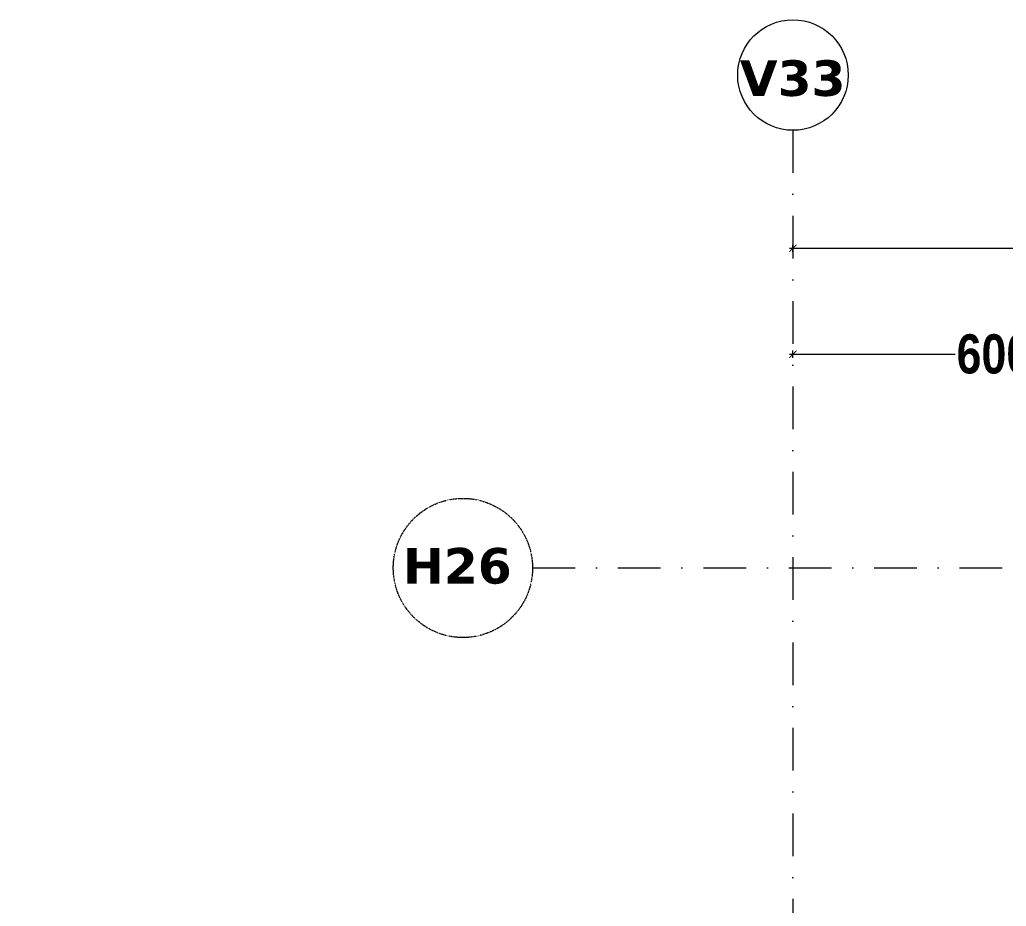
# Model space of a CAD drawing. Header units: millimetres. Extents: x -3092155 to 4513934, y -12317808 to 1850003.
# Drawn here: x -467383 to -453517, y -5668406 to -5655945 of the extents above; entities that cross this region are included whole.
import ezdxf

# ---------------------------------------------------------------- set-up
doc = ezdxf.new("R2010")
doc.units = ezdxf.units.MM
doc.header["$LTSCALE"] = 2
doc.header["$MEASUREMENT"] = 0
doc.header["$PDMODE"] = 34
doc.header["$PDSIZE"] = 500
doc.linetypes.add('DASHDOT', pattern=[1, 0.5, -0.25, 0, -0.25])
for name, color, linetype, lineweight in [('D DIM', 250, 'Continuous', 9), ('GRID', 251, 'DASHDOT', 5), ('ST TEXT', 251, 'DASHDOT', 5)]:
    doc.layers.add(name, color=color, linetype=linetype, lineweight=lineweight)
doc.styles.add('COLOUMNN DIM', font='ARIALNB.TTF', dxfattribs={"height": 550})
doc.styles.add('INNER DIM', font='ARIALNB.TTF', dxfattribs={"height": 250})
doc.styles.add('style2', font='verdana.ttf')
doc.dimstyles.new('external final', dxfattribs={"dimscale": 0, "dimtxt": 250, "dimasz": 100, "dimexe": 50, "dimexo": 50, "dimgap": 50, "dimtad": 0, "dimdec": 0, "dimzin": 0, "dimdsep": 46, "dimtxsty": 'INNER DIM', "dimblk": 'ARCHTICK', "dimcen": 100, "dimdle": 50, "dimclrd": 256, "dimclre": 256, "dimclrt": 256, "dimadec": 0, "dimazin": 0, "dimtfac": 1, "dimtdec": 0, "dimtix": 1, "dimtmove": 1, "dimatfit": 3, "dimfxl": 50, "dimfxlon": 1, "dimtolj": 1, "dimtzin": 0, "dimlwd": -1, "dimlwe": -1, "dimarcsym": 1})
doc.dimstyles.new('INNER DIM', dxfattribs={"dimscale": 0, "dimtxt": 250, "dimasz": 100, "dimexe": 50, "dimexo": 50, "dimgap": 50, "dimtad": 0, "dimdec": 0, "dimzin": 0, "dimdsep": 46, "dimtxsty": 'INNER DIM', "dimblk": 'ARCHTICK', "dimcen": 100, "dimdle": 50, "dimclrd": 256, "dimclre": 256, "dimclrt": 256, "dimadec": 0, "dimazin": 0, "dimtfac": 1, "dimtdec": 0, "dimtix": 1, "dimtmove": 2, "dimatfit": 3, "dimfxl": 50, "dimfxlon": 1, "dimtolj": 1, "dimtzin": 0, "dimlwd": -1, "dimlwe": -1, "dimarcsym": 1})

# ---------------------------------------------------------------- blocks, each defined once
blk = doc.blocks.new('_ArchTick')
at = {"color": 0, "linetype": 'ByBlock', "const_width": 0.15}
blk.add_lwpolyline([(-0.5, -0.5), (0.5, 0.5)], dxfattribs=at)
blk = doc.blocks.new('*D783')
at = {"layer": 'D DIM', "ltscale": 100, "transparency": 16777216}
for p, q in [((-1133022, -5663426), (-1133072, -5663426)), ((-1133022, -5663376), (-1133022, -5663676)), ((-1132972, -5663626), (-1133072, -5663626))]:
    blk.add_line(p, q, dxfattribs=at)
at = {"layer": 'Defpoints', "color": 0, "lineweight": 50, "ltscale": 100, "transparency": 16777216}
for p in [(-1133022, -5663426), (-1133022, -5663626), (-407785, -5663626)]:
    blk.add_point(p, dxfattribs=at)
at = {"layer": 'D DIM', "ltscale": 100, "transparency": 16777216, "xscale": 100, "yscale": 100, "zscale": 100}
for p, rotation in [((-1133022, -5663426), 90), ((-1133022, -5663626), 270)]:
    blk.add_blockref('_ArchTick', p, dxfattribs=dict(at, rotation=rotation))
at = {"layer": 'D DIM', "ltscale": 100, "transparency": 16777216, "insert": (-1133271, -5663895), "char_height": 250, "attachment_point": 5, "rotation": 90, "style": 'INNER DIM'}
blk.add_mtext('\\A1;200', dxfattribs=at)
blk = doc.blocks.new('*D950')
at = {"layer": 'D DIM', "ltscale": 100, "transparency": 16777216}
for p, q in [((-456565, -5660646), (-454237, -5660646)), ((-456515, -5660696), (-456515, -5660596)), ((-450465, -5660646), (-452793, -5660646)), ((-450515, -5660696), (-450515, -5660596))]:
    blk.add_line(p, q, dxfattribs=at)
at = {"layer": 'Defpoints', "color": 0, "lineweight": 50, "ltscale": 100, "transparency": 16777216}
for p in [(-450515, -5660646), (-450515, -5661778), (-456515, -5662099)]:
    blk.add_point(p, dxfattribs=at)
at = {"layer": 'D DIM', "ltscale": 100, "transparency": 16777216, "xscale": 100, "yscale": 100, "zscale": 100, "rotation": 180}
blk.add_blockref('_ArchTick', (-456515, -5660646), dxfattribs=at)
at = {"layer": 'D DIM', "ltscale": 100, "transparency": 16777216, "xscale": 100, "yscale": 100, "zscale": 100}
blk.add_blockref('_ArchTick', (-450515, -5660646), dxfattribs=at)
at = {"layer": 'D DIM', "ltscale": 100, "transparency": 16777216, "insert": (-453515, -5660646), "char_height": 550, "attachment_point": 5, "style": 'COLOUMNN DIM'}
blk.add_mtext('\\A1;6000', dxfattribs=at)
blk = doc.blocks.new('*D947')
at = {"layer": 'D DIM', "ltscale": 100, "transparency": 16777216}
for p, q in [((-456565, -5659157), (-415647, -5659157)), ((-456515, -5659207), (-456515, -5659107)), ((-372935, -5659157), (-413852, -5659157)), ((-372985, -5659207), (-372985, -5659107))]:
    blk.add_line(p, q, dxfattribs=at)
at = {"layer": 'Defpoints', "color": 0, "lineweight": 50, "ltscale": 100, "transparency": 16777216}
for p in [(-372985, -5659157), (-372985, -5661523), (-456515, -5662049)]:
    blk.add_point(p, dxfattribs=at)
at = {"layer": 'D DIM', "ltscale": 100, "transparency": 16777216, "xscale": 100, "yscale": 100, "zscale": 100, "rotation": 180}
blk.add_blockref('_ArchTick', (-456515, -5659157), dxfattribs=at)
at = {"layer": 'D DIM', "ltscale": 100, "transparency": 16777216, "xscale": 100, "yscale": 100, "zscale": 100}
blk.add_blockref('_ArchTick', (-372985, -5659157), dxfattribs=at)
at = {"layer": 'D DIM', "ltscale": 100, "transparency": 16777216, "insert": (-414750, -5659157), "char_height": 550, "attachment_point": 5, "style": 'COLOUMNN DIM'}
blk.add_mtext('\\A1;83530', dxfattribs=at)

msp = doc.modelspace()

# ---------------------------------------------------------------- linework, layer by layer
at = {"layer": 'GRID', "color": 5, "ltscale": 600}
msp.add_line((-456514.7, -5657499.4), (-456514.7, -5742293.2), dxfattribs=at)
at = {"layer": 'GRID', "color": 6, "ltscale": 600}
msp.add_line((-460174.6, -5663651.2), (-367335.1, -5663651.2), dxfattribs=at)
at = {"layer": 'ST TEXT', "linetype": 'ByBlock', "ltscale": 1200}
msp.add_circle((-456514.7, -5656722.3), 777.1, dxfattribs=at)
at = {"layer": 'ST TEXT', "ltscale": 0.1}
msp.add_circle((-461153.6, -5663651.2), 978.4, dxfattribs=at)

# ---------------------------------------------------------------- texts
at = {"layer": 'ST TEXT', "ltscale": 0.1, "char_height": 450, "attachment_point": 5, "style": 'style2'}
for s, insert in [('{\\fVerdana|b1|i0|c0|p34;\\H1.1111x;V33}', (-456519.1, -5656770.6)), ('{\\fVerdana|b1|i0|c0|p34;\\H1.1111x;H26}', (-461231.4, -5663625))]:
    msp.add_mtext(s, dxfattribs=dict(at, insert=insert))

# ---------------------------------------------------------------- dimensions: what is measured, and where the dimension line sits
at = {"layer": 'D DIM', "ltscale": 100}
for base, p1, p2, picture, middle in [((-372984.7, -5659156.7), (-456514.7, -5662048.6), (-372984.7, -5661522.7), '*D947', (-414749.7, -5659156.7)), ((-450514.7, -5660645.9), (-456514.7, -5662098.6), (-450514.7, -5661777.7), '*D950', (-453514.7, -5660645.9))]:
    dim = msp.add_linear_dim(base=base, p1=p1, p2=p2, dimstyle='external final', override={"dimscale": 1, "dimtxsty": 'COLOUMNN DIM'}, dxfattribs=at)
    dim.commit()
    dim.dimension.update_dxf_attribs({"geometry": picture, "text_midpoint": middle})
dim = msp.add_linear_dim(base=(-1133022.4, -5663626.2), p1=(-1133022.4, -5663426.2), p2=(-407784.6, -5663626.2), angle=90, dimstyle='INNER DIM', override={"dimscale": 1}, dxfattribs=at)
dim.commit()
dim.dimension.update_dxf_attribs({"geometry": '*D783', "text_midpoint": (-1133270.7, -5663894.6), "dimtype": 160})

doc.saveas('drawing.dxf')
